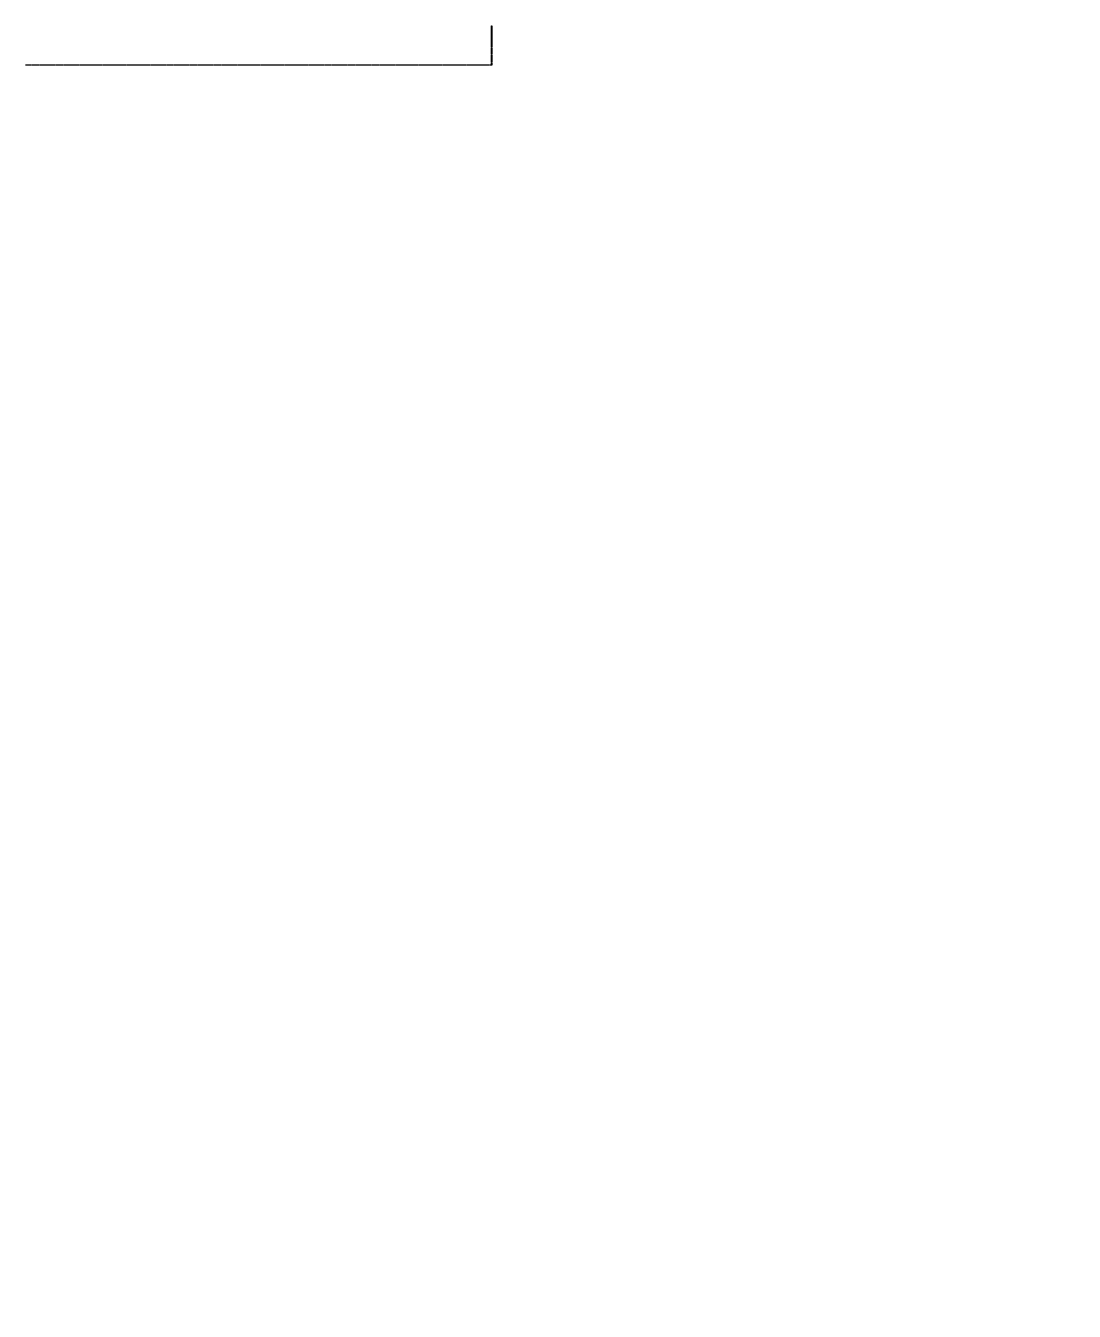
# Model space of a CAD drawing. Header units: inches. Extents: x 734146 to 834146, y 204695 to 304695.
# Drawn here: x 743984 to 753819, y 228825 to 240892 of the extents above; entities that cross this region are included whole.
import ezdxf

# ---------------------------------------------------------------- set-up
doc = ezdxf.new("R2010")
doc.units = ezdxf.units.IN
doc.header["$MEASUREMENT"] = 0

msp = doc.modelspace()

# ---------------------------------------------------------------- linework, layer by layer
for points in [[(748357, 240890), (748357, 240887), (748354, 240887), (748354, 240890)], [(748357, 240884), (748357, 240881), (748354, 240881), (748354, 240884)], [(748357, 240878), (748357, 240875), (748354, 240875), (748354, 240878)], [(748357, 240872), (748357, 240869), (748354, 240869), (748354, 240872)], [(748357, 240866), (748357, 240863), (748354, 240863), (748354, 240866)], [(748357, 240860), (748357, 240857), (748354, 240857), (748354, 240860)], [(748357, 240854), (748357, 240851), (748354, 240851), (748354, 240854)], [(748357, 240848), (748357, 240845), (748354, 240845), (748354, 240848)], [(748357, 240842), (748357, 240839), (748354, 240839), (748354, 240842)], [(748357, 240836), (748357, 240833), (748354, 240833), (748354, 240836)], [(748357, 240830), (748357, 240827), (748354, 240827), (748354, 240830)], [(748357, 240824), (748357, 240821), (748354, 240821), (748354, 240824)], [(748357, 240818), (748357, 240815), (748354, 240815), (748354, 240818)], [(748357, 240812), (748357, 240809), (748354, 240809), (748354, 240812)], [(748357, 240806), (748357, 240803), (748354, 240803), (748354, 240806)], [(748357, 240800), (748357, 240797), (748354, 240797), (748354, 240800)], [(748357, 240794), (748357, 240791), (748354, 240791), (748354, 240794)], [(748357, 240788), (748357, 240785), (748354, 240785), (748354, 240788)], [(748357, 240782), (748357, 240779), (748354, 240779), (748354, 240782)], [(748357, 240776), (748357, 240773), (748354, 240773), (748354, 240776)], [(748357, 240770), (748357, 240767), (748354, 240767), (748354, 240770)], [(748357, 240764), (748357, 240761), (748354, 240761), (748354, 240764)], [(748357, 240758), (748357, 240755), (748354, 240755), (748354, 240758)], [(748357, 240752), (748357, 240749), (748354, 240749), (748354, 240752)], [(748357, 240746), (748357, 240743), (748354, 240743), (748354, 240746)], [(748357, 240740), (748357, 240737), (748354, 240737), (748354, 240740)], [(748357, 240734), (748357, 240731), (748354, 240731), (748354, 240734)], [(748357, 240728), (748357, 240725), (748354, 240725), (748354, 240728)], [(748357, 240722), (748357, 240719), (748354, 240719), (748354, 240722)], [(748357, 240716), (748357, 240713), (748354, 240713), (748354, 240716)], [(748357, 240710), (748357, 240707), (748354, 240707), (748354, 240710)], [(748357, 240704), (748357, 240701), (748354, 240701), (748354, 240704)], [(748357, 240698), (748357, 240695), (748354, 240695), (748354, 240698)], [(748357, 240692), (748357, 240689), (748354, 240689), (748354, 240692)], [(748357, 240686), (748357, 240683), (748354, 240683), (748354, 240686)], [(748357, 240680), (748357, 240677), (748354, 240677), (748354, 240680)], [(748357, 240674), (748357, 240671), (748354, 240671), (748354, 240674)], [(748357, 240668), (748357, 240665), (748354, 240665), (748354, 240668)], [(748357, 240662), (748357, 240659), (748354, 240659), (748354, 240662)], [(748357, 240656), (748357, 240653), (748354, 240653), (748354, 240656)], [(748357, 240650), (748357, 240647), (748354, 240647), (748354, 240650)], [(748357, 240644), (748357, 240641), (748354, 240641), (748354, 240644)], [(748357, 240638), (748357, 240635), (748354, 240635), (748354, 240638)], [(748357, 240632), (748357, 240629), (748354, 240629), (748354, 240632)], [(748357, 240626), (748357, 240623), (748354, 240623), (748354, 240626)], [(748357, 240620), (748357, 240617), (748354, 240617), (748354, 240620)], [(748357, 240614), (748357, 240611), (748354, 240611), (748354, 240614)], [(743989, 240524), (743989, 240521), (743986, 240521), (743986, 240524)], [(743995, 240524), (743995, 240521), (743992, 240521), (743992, 240524)], [(744001, 240524), (744001, 240521), (743998, 240521), (743998, 240524)], [(744007, 240524), (744007, 240521), (744004, 240521), (744004, 240524)], [(744013, 240524), (744013, 240521), (744010, 240521), (744010, 240524)], [(744019, 240524), (744019, 240521), (744016, 240521), (744016, 240524)], [(744025, 240524), (744025, 240521), (744022, 240521), (744022, 240524)], [(744031, 240524), (744031, 240521), (744028, 240521), (744028, 240524)], [(744037, 240524), (744037, 240521), (744034, 240521), (744034, 240524)], [(744043, 240524), (744043, 240521), (744040, 240521), (744040, 240524)], [(744049, 240524), (744049, 240521), (744046, 240521), (744046, 240524)], [(744055, 240524), (744055, 240521), (744052, 240521), (744052, 240524)], [(744061, 240524), (744061, 240521), (744058, 240521), (744058, 240524)], [(744067, 240524), (744067, 240521), (744064, 240521), (744064, 240524)], [(744073, 240524), (744073, 240521), (744070, 240521), (744070, 240524)], [(744079, 240524), (744079, 240521), (744076, 240521), (744076, 240524)], [(744085, 240524), (744085, 240521), (744082, 240521), (744082, 240524)], [(744091, 240524), (744091, 240521), (744088, 240521), (744088, 240524)], [(744097, 240524), (744097, 240521), (744094, 240521), (744094, 240524)], [(744103, 240524), (744103, 240521), (744100, 240521), (744100, 240524)], [(744109, 240524), (744109, 240521), (744106, 240521), (744106, 240524)], [(744115, 240524), (744115, 240521), (744112, 240521), (744112, 240524)], [(744121, 240524), (744121, 240521), (744118, 240521), (744118, 240524)], [(744127, 240524), (744127, 240521), (744124, 240521), (744124, 240524)], [(744133, 240524), (744133, 240521), (744130, 240521), (744130, 240524)], [(744139, 240524), (744139, 240521), (744136, 240521), (744136, 240524)], [(744145, 240524), (744145, 240521), (744142, 240521), (744142, 240524)], [(744151, 240524), (744151, 240521), (744148, 240521), (744148, 240524)], [(744157, 240524), (744157, 240521), (744154, 240521), (744154, 240524)], [(744163, 240524), (744163, 240521), (744160, 240521), (744160, 240524)], [(744169, 240524), (744169, 240521), (744166, 240521), (744166, 240524)], [(744175, 240524), (744175, 240521), (744172, 240521), (744172, 240524)], [(744181, 240524), (744181, 240521), (744178, 240521), (744178, 240524)], [(744187, 240524), (744187, 240521), (744184, 240521), (744184, 240524)], [(744193, 240524), (744193, 240521), (744190, 240521), (744190, 240524)], [(744199, 240524), (744199, 240521), (744196, 240521), (744196, 240524)], [(744205, 240524), (744205, 240521), (744202, 240521), (744202, 240524)], [(744211, 240524), (744211, 240521), (744208, 240521), (744208, 240524)], [(744217, 240524), (744217, 240521), (744214, 240521), (744214, 240524)], [(744223, 240524), (744223, 240521), (744220, 240521), (744220, 240524)], [(744229, 240524), (744229, 240521), (744226, 240521), (744226, 240524)], [(744235, 240524), (744235, 240521), (744232, 240521), (744232, 240524)], [(744241, 240524), (744241, 240521), (744238, 240521), (744238, 240524)], [(744247, 240524), (744247, 240521), (744244, 240521), (744244, 240524)], [(744253, 240524), (744253, 240521), (744250, 240521), (744250, 240524)], [(744259, 240524), (744259, 240521), (744256, 240521), (744256, 240524)], [(744265, 240524), (744265, 240521), (744262, 240521), (744262, 240524)], [(744271, 240524), (744271, 240521), (744268, 240521), (744268, 240524)], [(744277, 240524), (744277, 240521), (744274, 240521), (744274, 240524)], [(744283, 240524), (744283, 240521), (744280, 240521), (744280, 240524)], [(744289, 240524), (744289, 240521), (744286, 240521), (744286, 240524)], [(744295, 240524), (744295, 240521), (744292, 240521), (744292, 240524)], [(744301, 240524), (744301, 240521), (744298, 240521), (744298, 240524)], [(744307, 240524), (744307, 240521), (744304, 240521), (744304, 240524)], [(744313, 240524), (744313, 240521), (744310, 240521), (744310, 240524)], [(744319, 240524), (744319, 240521), (744316, 240521), (744316, 240524)], [(744325, 240524), (744325, 240521), (744322, 240521), (744322, 240524)], [(744331, 240524), (744331, 240521), (744328, 240521), (744328, 240524)], [(744337, 240524), (744337, 240521), (744334, 240521), (744334, 240524)], [(744343, 240524), (744343, 240521), (744340, 240521), (744340, 240524)], [(744349, 240524), (744349, 240521), (744346, 240521), (744346, 240524)], [(744355, 240524), (744355, 240521), (744352, 240521), (744352, 240524)], [(744361, 240524), (744361, 240521), (744358, 240521), (744358, 240524)], [(744367, 240524), (744367, 240521), (744364, 240521), (744364, 240524)], [(744373, 240524), (744373, 240521), (744370, 240521), (744370, 240524)], [(744379, 240524), (744379, 240521), (744376, 240521), (744376, 240524)], [(744385, 240524), (744385, 240521), (744382, 240521), (744382, 240524)], [(744391, 240524), (744391, 240521), (744388, 240521), (744388, 240524)], [(744397, 240524), (744397, 240521), (744394, 240521), (744394, 240524)], [(744403, 240524), (744403, 240521), (744400, 240521), (744400, 240524)], [(744409, 240524), (744409, 240521), (744406, 240521), (744406, 240524)], [(744415, 240524), (744415, 240521), (744412, 240521), (744412, 240524)], [(744421, 240524), (744421, 240521), (744418, 240521), (744418, 240524)], [(744427, 240524), (744427, 240521), (744424, 240521), (744424, 240524)], [(744433, 240524), (744433, 240521), (744430, 240521), (744430, 240524)], [(744439, 240524), (744439, 240521), (744436, 240521), (744436, 240524)], [(744445, 240524), (744445, 240521), (744442, 240521), (744442, 240524)], [(744451, 240524), (744451, 240521), (744448, 240521), (744448, 240524)], [(744457, 240524), (744457, 240521), (744454, 240521), (744454, 240524)], [(744463, 240524), (744463, 240521), (744460, 240521), (744460, 240524)], [(744469, 240524), (744469, 240521), (744466, 240521), (744466, 240524)], [(744475, 240524), (744475, 240521), (744472, 240521), (744472, 240524)], [(744481, 240524), (744481, 240521), (744478, 240521), (744478, 240524)], [(744487, 240524), (744487, 240521), (744484, 240521), (744484, 240524)], [(744493, 240524), (744493, 240521), (744490, 240521), (744490, 240524)], [(744499, 240524), (744499, 240521), (744496, 240521), (744496, 240524)], [(744505, 240524), (744505, 240521), (744502, 240521), (744502, 240524)], [(744511, 240524), (744511, 240521), (744508, 240521), (744508, 240524)], [(744517, 240524), (744517, 240521), (744514, 240521), (744514, 240524)], [(744523, 240524), (744523, 240521), (744520, 240521), (744520, 240524)], [(744529, 240524), (744529, 240521), (744526, 240521), (744526, 240524)], [(744535, 240524), (744535, 240521), (744532, 240521), (744532, 240524)], [(744541, 240524), (744541, 240521), (744538, 240521), (744538, 240524)], [(744547, 240524), (744547, 240521), (744544, 240521), (744544, 240524)], [(744553, 240524), (744553, 240521), (744550, 240521), (744550, 240524)], [(744559, 240524), (744559, 240521), (744556, 240521), (744556, 240524)], [(744565, 240524), (744565, 240521), (744562, 240521), (744562, 240524)], [(744571, 240524), (744571, 240521), (744568, 240521), (744568, 240524)], [(744577, 240524), (744577, 240521), (744574, 240521), (744574, 240524)], [(744583, 240524), (744583, 240521), (744580, 240521), (744580, 240524)], [(744589, 240524), (744589, 240521), (744586, 240521), (744586, 240524)], [(744595, 240524), (744595, 240521), (744592, 240521), (744592, 240524)], [(744601, 240524), (744601, 240521), (744598, 240521), (744598, 240524)], [(744607, 240524), (744607, 240521), (744604, 240521), (744604, 240524)], [(744613, 240524), (744613, 240521), (744610, 240521), (744610, 240524)], [(744619, 240524), (744619, 240521), (744616, 240521), (744616, 240524)], [(744625, 240524), (744625, 240521), (744622, 240521), (744622, 240524)], [(744631, 240524), (744631, 240521), (744628, 240521), (744628, 240524)], [(744637, 240524), (744637, 240521), (744634, 240521), (744634, 240524)], [(744643, 240524), (744643, 240521), (744640, 240521), (744640, 240524)], [(744649, 240524), (744649, 240521), (744646, 240521), (744646, 240524)], [(744655, 240524), (744655, 240521), (744652, 240521), (744652, 240524)], [(744661, 240524), (744661, 240521), (744658, 240521), (744658, 240524)], [(744667, 240524), (744667, 240521), (744664, 240521), (744664, 240524)], [(744673, 240524), (744673, 240521), (744670, 240521), (744670, 240524)], [(744679, 240524), (744679, 240521), (744676, 240521), (744676, 240524)], [(744685, 240524), (744685, 240521), (744682, 240521), (744682, 240524)], [(744691, 240524), (744691, 240521), (744688, 240521), (744688, 240524)], [(744697, 240524), (744697, 240521), (744694, 240521), (744694, 240524)], [(744703, 240524), (744703, 240521), (744700, 240521), (744700, 240524)], [(744709, 240524), (744709, 240521), (744706, 240521), (744706, 240524)], [(744715, 240524), (744715, 240521), (744712, 240521), (744712, 240524)], [(744721, 240524), (744721, 240521), (744718, 240521), (744718, 240524)], [(744727, 240524), (744727, 240521), (744724, 240521), (744724, 240524)], [(744733, 240524), (744733, 240521), (744730, 240521), (744730, 240524)], [(744739, 240524), (744739, 240521), (744736, 240521), (744736, 240524)], [(744745, 240524), (744745, 240521), (744742, 240521), (744742, 240524)], [(744751, 240524), (744751, 240521), (744748, 240521), (744748, 240524)], [(744757, 240524), (744757, 240521), (744754, 240521), (744754, 240524)], [(744763, 240524), (744763, 240521), (744760, 240521), (744760, 240524)], [(744769, 240524), (744769, 240521), (744766, 240521), (744766, 240524)], [(744775, 240524), (744775, 240521), (744772, 240521), (744772, 240524)], [(744781, 240524), (744781, 240521), (744778, 240521), (744778, 240524)], [(744787, 240524), (744787, 240521), (744784, 240521), (744784, 240524)], [(744793, 240524), (744793, 240521), (744790, 240521), (744790, 240524)], [(744799, 240524), (744799, 240521), (744796, 240521), (744796, 240524)], [(744805, 240524), (744805, 240521), (744802, 240521), (744802, 240524)], [(744811, 240524), (744811, 240521), (744808, 240521), (744808, 240524)], [(744817, 240524), (744817, 240521), (744814, 240521), (744814, 240524)], [(744823, 240524), (744823, 240521), (744820, 240521), (744820, 240524)], [(744829, 240524), (744829, 240521), (744826, 240521), (744826, 240524)], [(744835, 240524), (744835, 240521), (744832, 240521), (744832, 240524)], [(744841, 240524), (744841, 240521), (744838, 240521), (744838, 240524)], [(744847, 240524), (744847, 240521), (744844, 240521), (744844, 240524)], [(744853, 240524), (744853, 240521), (744850, 240521), (744850, 240524)], [(744859, 240524), (744859, 240521), (744856, 240521), (744856, 240524)], [(744865, 240524), (744865, 240521), (744862, 240521), (744862, 240524)], [(744871, 240524), (744871, 240521), (744868, 240521), (744868, 240524)], [(744877, 240524), (744877, 240521), (744874, 240521), (744874, 240524)], [(744883, 240524), (744883, 240521), (744880, 240521), (744880, 240524)], [(744889, 240524), (744889, 240521), (744886, 240521), (744886, 240524)], [(744895, 240524), (744895, 240521), (744892, 240521), (744892, 240524)], [(744901, 240524), (744901, 240521), (744898, 240521), (744898, 240524)], [(744907, 240524), (744907, 240521), (744904, 240521), (744904, 240524)], [(744913, 240524), (744913, 240521), (744910, 240521), (744910, 240524)], [(744919, 240524), (744919, 240521), (744916, 240521), (744916, 240524)], [(744925, 240524), (744925, 240521), (744922, 240521), (744922, 240524)], [(744931, 240524), (744931, 240521), (744928, 240521), (744928, 240524)], [(744937, 240524), (744937, 240521), (744934, 240521), (744934, 240524)], [(744943, 240524), (744943, 240521), (744940, 240521), (744940, 240524)], [(744949, 240524), (744949, 240521), (744946, 240521), (744946, 240524)], [(744955, 240524), (744955, 240521), (744952, 240521), (744952, 240524)], [(744961, 240524), (744961, 240521), (744958, 240521), (744958, 240524)], [(744967, 240524), (744967, 240521), (744964, 240521), (744964, 240524)], [(744973, 240524), (744973, 240521), (744970, 240521), (744970, 240524)], [(744979, 240524), (744979, 240521), (744976, 240521), (744976, 240524)], [(744985, 240524), (744985, 240521), (744982, 240521), (744982, 240524)], [(744991, 240524), (744991, 240521), (744988, 240521), (744988, 240524)], [(744997, 240524), (744997, 240521), (744994, 240521), (744994, 240524)], [(745003, 240524), (745003, 240521), (745000, 240521), (745000, 240524)], [(745009, 240524), (745009, 240521), (745006, 240521), (745006, 240524)], [(745015, 240524), (745015, 240521), (745012, 240521), (745012, 240524)], [(745021, 240524), (745021, 240521), (745018, 240521), (745018, 240524)], [(745027, 240524), (745027, 240521), (745024, 240521), (745024, 240524)], [(745033, 240524), (745033, 240521), (745030, 240521), (745030, 240524)], [(745039, 240524), (745039, 240521), (745036, 240521), (745036, 240524)], [(745045, 240524), (745045, 240521), (745042, 240521), (745042, 240524)], [(745051, 240524), (745051, 240521), (745048, 240521), (745048, 240524)], [(745057, 240524), (745057, 240521), (745054, 240521), (745054, 240524)], [(745063, 240524), (745063, 240521), (745060, 240521), (745060, 240524)], [(745069, 240524), (745069, 240521), (745066, 240521), (745066, 240524)], [(745075, 240524), (745075, 240521), (745072, 240521), (745072, 240524)], [(745081, 240524), (745081, 240521), (745078, 240521), (745078, 240524)], [(745087, 240524), (745087, 240521), (745084, 240521), (745084, 240524)], [(745093, 240524), (745093, 240521), (745090, 240521), (745090, 240524)], [(745099, 240524), (745099, 240521), (745096, 240521), (745096, 240524)], [(745105, 240524), (745105, 240521), (745102, 240521), (745102, 240524)], [(745111, 240524), (745111, 240521), (745108, 240521), (745108, 240524)], [(745117, 240524), (745117, 240521), (745114, 240521), (745114, 240524)], [(745123, 240524), (745123, 240521), (745120, 240521), (745120, 240524)], [(745129, 240524), (745129, 240521), (745126, 240521), (745126, 240524)], [(745135, 240524), (745135, 240521), (745132, 240521), (745132, 240524)], [(745141, 240524), (745141, 240521), (745138, 240521), (745138, 240524)], [(745147, 240524), (745147, 240521), (745144, 240521), (745144, 240524)], [(745153, 240524), (745153, 240521), (745150, 240521), (745150, 240524)], [(745159, 240524), (745159, 240521), (745156, 240521), (745156, 240524)], [(745165, 240524), (745165, 240521), (745162, 240521), (745162, 240524)], [(745171, 240524), (745171, 240521), (745168, 240521), (745168, 240524)], [(745177, 240524), (745177, 240521), (745174, 240521), (745174, 240524)], [(745183, 240524), (745183, 240521), (745180, 240521), (745180, 240524)], [(745189, 240524), (745189, 240521), (745186, 240521), (745186, 240524)], [(745195, 240524), (745195, 240521), (745192, 240521), (745192, 240524)], [(745201, 240524), (745201, 240521), (745198, 240521), (745198, 240524)], [(745207, 240524), (745207, 240521), (745204, 240521), (745204, 240524)], [(745213, 240524), (745213, 240521), (745210, 240521), (745210, 240524)], [(745219, 240524), (745219, 240521), (745216, 240521), (745216, 240524)], [(745225, 240524), (745225, 240521), (745222, 240521), (745222, 240524)], [(745231, 240524), (745231, 240521), (745228, 240521), (745228, 240524)], [(745237, 240524), (745237, 240521), (745234, 240521), (745234, 240524)], [(745243, 240524), (745243, 240521), (745240, 240521), (745240, 240524)], [(745249, 240524), (745249, 240521), (745246, 240521), (745246, 240524)], [(745255, 240524), (745255, 240521), (745252, 240521), (745252, 240524)], [(745261, 240524), (745261, 240521), (745258, 240521), (745258, 240524)], [(745267, 240524), (745267, 240521), (745264, 240521), (745264, 240524)], [(745273, 240524), (745273, 240521), (745270, 240521), (745270, 240524)], [(745279, 240524), (745279, 240521), (745276, 240521), (745276, 240524)], [(745285, 240524), (745285, 240521), (745282, 240521), (745282, 240524)], [(745291, 240524), (745291, 240521), (745288, 240521), (745288, 240524)], [(745297, 240524), (745297, 240521), (745294, 240521), (745294, 240524)], [(745303, 240524), (745303, 240521), (745300, 240521), (745300, 240524)], [(745309, 240524), (745309, 240521), (745306, 240521), (745306, 240524)], [(745315, 240524), (745315, 240521), (745312, 240521), (745312, 240524)], [(745321, 240524), (745321, 240521), (745318, 240521), (745318, 240524)], [(745327, 240524), (745327, 240521), (745324, 240521), (745324, 240524)], [(745333, 240524), (745333, 240521), (745330, 240521), (745330, 240524)], [(745339, 240524), (745339, 240521), (745336, 240521), (745336, 240524)], [(745345, 240524), (745345, 240521), (745342, 240521), (745342, 240524)], [(745351, 240524), (745351, 240521), (745348, 240521), (745348, 240524)], [(745357, 240524), (745357, 240521), (745354, 240521), (745354, 240524)], [(745363, 240524), (745363, 240521), (745360, 240521), (745360, 240524)], [(745369, 240524), (745369, 240521), (745366, 240521), (745366, 240524)], [(745375, 240524), (745375, 240521), (745372, 240521), (745372, 240524)], [(745381, 240524), (745381, 240521), (745378, 240521), (745378, 240524)], [(745387, 240524), (745387, 240521), (745384, 240521), (745384, 240524)], [(745393, 240524), (745393, 240521), (745390, 240521), (745390, 240524)], [(745399, 240524), (745399, 240521), (745396, 240521), (745396, 240524)], [(745405, 240524), (745405, 240521), (745402, 240521), (745402, 240524)], [(745411, 240524), (745411, 240521), (745408, 240521), (745408, 240524)], [(745417, 240524), (745417, 240521), (745414, 240521), (745414, 240524)], [(745423, 240524), (745423, 240521), (745420, 240521), (745420, 240524)], [(745429, 240524), (745429, 240521), (745426, 240521), (745426, 240524)], [(745435, 240524), (745435, 240521), (745432, 240521), (745432, 240524)], [(745441, 240524), (745441, 240521), (745438, 240521), (745438, 240524)], [(745447, 240524), (745447, 240521), (745444, 240521), (745444, 240524)], [(745453, 240524), (745453, 240521), (745450, 240521), (745450, 240524)], [(745459, 240524), (745459, 240521), (745456, 240521), (745456, 240524)], [(745465, 240524), (745465, 240521), (745462, 240521), (745462, 240524)], [(745471, 240524), (745471, 240521), (745468, 240521), (745468, 240524)], [(745477, 240524), (745477, 240521), (745474, 240521), (745474, 240524)], [(745483, 240524), (745483, 240521), (745480, 240521), (745480, 240524)], [(745489, 240524), (745489, 240521), (745486, 240521), (745486, 240524)], [(745495, 240524), (745495, 240521), (745492, 240521), (745492, 240524)], [(745501, 240524), (745501, 240521), (745498, 240521), (745498, 240524)], [(745507, 240524), (745507, 240521), (745504, 240521), (745504, 240524)], [(745513, 240524), (745513, 240521), (745510, 240521), (745510, 240524)], [(745519, 240524), (745519, 240521), (745516, 240521), (745516, 240524)], [(745525, 240524), (745525, 240521), (745522, 240521), (745522, 240524)], [(745531, 240524), (745531, 240521), (745528, 240521), (745528, 240524)], [(745537, 240524), (745537, 240521), (745534, 240521), (745534, 240524)], [(745543, 240524), (745543, 240521), (745540, 240521), (745540, 240524)], [(745549, 240524), (745549, 240521), (745546, 240521), (745546, 240524)], [(745555, 240524), (745555, 240521), (745552, 240521), (745552, 240524)], [(745561, 240524), (745561, 240521), (745558, 240521), (745558, 240524)], [(745567, 240524), (745567, 240521), (745564, 240521), (745564, 240524)], [(745573, 240524), (745573, 240521), (745570, 240521), (745570, 240524)], [(745579, 240524), (745579, 240521), (745576, 240521), (745576, 240524)], [(745585, 240524), (745585, 240521), (745582, 240521), (745582, 240524)], [(745591, 240524), (745591, 240521), (745588, 240521), (745588, 240524)], [(745597, 240524), (745597, 240521), (745594, 240521), (745594, 240524)], [(745603, 240524), (745603, 240521), (745600, 240521), (745600, 240524)], [(745609, 240524), (745609, 240521), (745606, 240521), (745606, 240524)], [(745615, 240524), (745615, 240521), (745612, 240521), (745612, 240524)], [(745621, 240524), (745621, 240521), (745618, 240521), (745618, 240524)], [(745627, 240524), (745627, 240521), (745624, 240521), (745624, 240524)], [(745633, 240524), (745633, 240521), (745630, 240521), (745630, 240524)], [(745639, 240524), (745639, 240521), (745636, 240521), (745636, 240524)], [(745645, 240524), (745645, 240521), (745642, 240521), (745642, 240524)], [(745651, 240524), (745651, 240521), (745648, 240521), (745648, 240524)], [(745657, 240524), (745657, 240521), (745654, 240521), (745654, 240524)], [(745663, 240524), (745663, 240521), (745660, 240521), (745660, 240524)], [(745669, 240524), (745669, 240521), (745666, 240521), (745666, 240524)], [(745675, 240524), (745675, 240521), (745672, 240521), (745672, 240524)], [(745681, 240524), (745681, 240521), (745678, 240521), (745678, 240524)], [(745687, 240524), (745687, 240521), (745684, 240521), (745684, 240524)], [(745693, 240524), (745693, 240521), (745690, 240521), (745690, 240524)], [(745699, 240524), (745699, 240521), (745696, 240521), (745696, 240524)], [(745705, 240524), (745705, 240521), (745702, 240521), (745702, 240524)], [(745711, 240524), (745711, 240521), (745708, 240521), (745708, 240524)], [(745717, 240524), (745717, 240521), (745714, 240521), (745714, 240524)], [(745723, 240524), (745723, 240521), (745720, 240521), (745720, 240524)], [(745729, 240524), (745729, 240521), (745726, 240521), (745726, 240524)], [(745735, 240524), (745735, 240521), (745732, 240521), (745732, 240524)], [(745741, 240524), (745741, 240521), (745738, 240521), (745738, 240524)], [(745747, 240524), (745747, 240521), (745744, 240521), (745744, 240524)], [(745753, 240524), (745753, 240521), (745750, 240521), (745750, 240524)], [(745759, 240524), (745759, 240521), (745756, 240521), (745756, 240524)], [(745765, 240524), (745765, 240521), (745762, 240521), (745762, 240524)], [(745771, 240524), (745771, 240521), (745768, 240521), (745768, 240524)], [(745777, 240524), (745777, 240521), (745774, 240521), (745774, 240524)], [(745783, 240524), (745783, 240521), (745780, 240521), (745780, 240524)], [(745789, 240524), (745789, 240521), (745786, 240521), (745786, 240524)], [(745795, 240524), (745795, 240521), (745792, 240521), (745792, 240524)], [(745801, 240524), (745801, 240521), (745798, 240521), (745798, 240524)], [(745807, 240524), (745807, 240521), (745804, 240521), (745804, 240524)], [(745813, 240524), (745813, 240521), (745810, 240521), (745810, 240524)], [(745819, 240524), (745819, 240521), (745816, 240521), (745816, 240524)], [(745825, 240524), (745825, 240521), (745822, 240521), (745822, 240524)], [(745831, 240524), (745831, 240521), (745828, 240521), (745828, 240524)], [(745837, 240524), (745837, 240521), (745834, 240521), (745834, 240524)], [(745843, 240524), (745843, 240521), (745840, 240521), (745840, 240524)], [(745849, 240524), (745849, 240521), (745846, 240521), (745846, 240524)], [(745855, 240524), (745855, 240521), (745852, 240521), (745852, 240524)], [(745861, 240524), (745861, 240521), (745858, 240521), (745858, 240524)], [(745867, 240524), (745867, 240521), (745864, 240521), (745864, 240524)], [(745873, 240524), (745873, 240521), (745870, 240521), (745870, 240524)], [(745879, 240524), (745879, 240521), (745876, 240521), (745876, 240524)], [(745885, 240524), (745885, 240521), (745882, 240521), (745882, 240524)], [(745891, 240524), (745891, 240521), (745888, 240521), (745888, 240524)], [(745897, 240524), (745897, 240521), (745894, 240521), (745894, 240524)], [(745903, 240524), (745903, 240521), (745900, 240521), (745900, 240524)], [(745909, 240524), (745909, 240521), (745906, 240521), (745906, 240524)], [(745915, 240524), (745915, 240521), (745912, 240521), (745912, 240524)], [(745921, 240524), (745921, 240521), (745918, 240521), (745918, 240524)], [(745927, 240524), (745927, 240521), (745924, 240521), (745924, 240524)], [(745933, 240524), (745933, 240521), (745930, 240521), (745930, 240524)], [(745939, 240524), (745939, 240521), (745936, 240521), (745936, 240524)], [(745945, 240524), (745945, 240521), (745942, 240521), (745942, 240524)], [(745951, 240524), (745951, 240521), (745948, 240521), (745948, 240524)], [(745957, 240524), (745957, 240521), (745954, 240521), (745954, 240524)], [(745963, 240524), (745963, 240521), (745960, 240521), (745960, 240524)], [(745969, 240524), (745969, 240521), (745966, 240521), (745966, 240524)], [(745975, 240524), (745975, 240521), (745972, 240521), (745972, 240524)], [(745981, 240524), (745981, 240521), (745978, 240521), (745978, 240524)], [(745987, 240524), (745987, 240521), (745984, 240521), (745984, 240524)], [(745993, 240524), (745993, 240521), (745990, 240521), (745990, 240524)], [(745999, 240524), (745999, 240521), (745996, 240521), (745996, 240524)], [(746005, 240524), (746005, 240521), (746002, 240521), (746002, 240524)], [(746011, 240524), (746011, 240521), (746008, 240521), (746008, 240524)], [(746017, 240524), (746017, 240521), (746014, 240521), (746014, 240524)], [(746023, 240524), (746023, 240521), (746020, 240521), (746020, 240524)], [(746029, 240524), (746029, 240521), (746026, 240521), (746026, 240524)], [(746035, 240524), (746035, 240521), (746032, 240521), (746032, 240524)], [(746041, 240524), (746041, 240521), (746038, 240521), (746038, 240524)], [(746047, 240524), (746047, 240521), (746044, 240521), (746044, 240524)], [(746053, 240524), (746053, 240521), (746050, 240521), (746050, 240524)], [(746059, 240524), (746059, 240521), (746056, 240521), (746056, 240524)], [(746065, 240524), (746065, 240521), (746062, 240521), (746062, 240524)], [(746071, 240524), (746071, 240521), (746068, 240521), (746068, 240524)], [(746077, 240524), (746077, 240521), (746074, 240521), (746074, 240524)], [(746083, 240524), (746083, 240521), (746080, 240521), (746080, 240524)], [(746089, 240524), (746089, 240521), (746086, 240521), (746086, 240524)], [(746095, 240524), (746095, 240521), (746092, 240521), (746092, 240524)], [(746101, 240524), (746101, 240521), (746098, 240521), (746098, 240524)], [(746107, 240524), (746107, 240521), (746104, 240521), (746104, 240524)], [(746113, 240524), (746113, 240521), (746110, 240521), (746110, 240524)], [(746119, 240524), (746119, 240521), (746116, 240521), (746116, 240524)], [(746125, 240524), (746125, 240521), (746122, 240521), (746122, 240524)], [(746131, 240524), (746131, 240521), (746128, 240521), (746128, 240524)], [(746137, 240524), (746137, 240521), (746134, 240521), (746134, 240524)], [(746143, 240524), (746143, 240521), (746140, 240521), (746140, 240524)], [(746149, 240524), (746149, 240521), (746146, 240521), (746146, 240524)], [(746155, 240524), (746155, 240521), (746152, 240521), (746152, 240524)], [(746161, 240524), (746161, 240521), (746158, 240521), (746158, 240524)], [(746167, 240524), (746167, 240521), (746164, 240521), (746164, 240524)], [(746173, 240524), (746173, 240521), (746170, 240521), (746170, 240524)], [(746179, 240524), (746179, 240521), (746176, 240521), (746176, 240524)], [(746185, 240524), (746185, 240521), (746182, 240521), (746182, 240524)], [(746191, 240524), (746191, 240521), (746188, 240521), (746188, 240524)], [(746197, 240524), (746197, 240521), (746194, 240521), (746194, 240524)], [(746203, 240524), (746203, 240521), (746200, 240521), (746200, 240524)], [(746209, 240524), (746209, 240521), (746206, 240521), (746206, 240524)], [(746215, 240524), (746215, 240521), (746212, 240521), (746212, 240524)], [(746221, 240524), (746221, 240521), (746218, 240521), (746218, 240524)], [(746227, 240524), (746227, 240521), (746224, 240521), (746224, 240524)], [(746233, 240524), (746233, 240521), (746230, 240521), (746230, 240524)], [(746239, 240524), (746239, 240521), (746236, 240521), (746236, 240524)], [(746245, 240524), (746245, 240521), (746242, 240521), (746242, 240524)], [(746251, 240524), (746251, 240521), (746248, 240521), (746248, 240524)], [(746257, 240524), (746257, 240521), (746254, 240521), (746254, 240524)], [(746263, 240524), (746263, 240521), (746260, 240521), (746260, 240524)], [(746269, 240524), (746269, 240521), (746266, 240521), (746266, 240524)], [(746275, 240524), (746275, 240521), (746272, 240521), (746272, 240524)], [(746281, 240524), (746281, 240521), (746278, 240521), (746278, 240524)], [(746287, 240524), (746287, 240521), (746284, 240521), (746284, 240524)], [(746293, 240524), (746293, 240521), (746290, 240521), (746290, 240524)], [(746299, 240524), (746299, 240521), (746296, 240521), (746296, 240524)], [(746305, 240524), (746305, 240521), (746302, 240521), (746302, 240524)], [(746311, 240524), (746311, 240521), (746308, 240521), (746308, 240524)], [(746317, 240524), (746317, 240521), (746314, 240521), (746314, 240524)], [(746323, 240524), (746323, 240521), (746320, 240521), (746320, 240524)], [(746329, 240524), (746329, 240521), (746326, 240521), (746326, 240524)], [(746335, 240524), (746335, 240521), (746332, 240521), (746332, 240524)], [(746341, 240524), (746341, 240521), (746338, 240521), (746338, 240524)], [(746347, 240524), (746347, 240521), (746344, 240521), (746344, 240524)], [(746353, 240524), (746353, 240521), (746350, 240521), (746350, 240524)], [(746359, 240524), (746359, 240521), (746356, 240521), (746356, 240524)], [(746365, 240524), (746365, 240521), (746362, 240521), (746362, 240524)], [(746371, 240524), (746371, 240521), (746368, 240521), (746368, 240524)], [(746377, 240524), (746377, 240521), (746374, 240521), (746374, 240524)], [(746383, 240524), (746383, 240521), (746380, 240521), (746380, 240524)], [(746389, 240524), (746389, 240521), (746386, 240521), (746386, 240524)], [(746395, 240524), (746395, 240521), (746392, 240521), (746392, 240524)], [(746401, 240524), (746401, 240521), (746398, 240521), (746398, 240524)], [(746407, 240524), (746407, 240521), (746404, 240521), (746404, 240524)], [(746413, 240524), (746413, 240521), (746410, 240521), (746410, 240524)], [(746419, 240524), (746419, 240521), (746416, 240521), (746416, 240524)], [(746425, 240524), (746425, 240521), (746422, 240521), (746422, 240524)], [(746431, 240524), (746431, 240521), (746428, 240521), (746428, 240524)], [(746437, 240524), (746437, 240521), (746434, 240521), (746434, 240524)], [(746443, 240524), (746443, 240521), (746440, 240521), (746440, 240524)], [(746449, 240524), (746449, 240521), (746446, 240521), (746446, 240524)], [(746455, 240524), (746455, 240521), (746452, 240521), (746452, 240524)], [(746461, 240524), (746461, 240521), (746458, 240521), (746458, 240524)], [(746467, 240524), (746467, 240521), (746464, 240521), (746464, 240524)], [(746473, 240524), (746473, 240521), (746470, 240521), (746470, 240524)], [(746479, 240524), (746479, 240521), (746476, 240521), (746476, 240524)], [(746485, 240524), (746485, 240521), (746482, 240521), (746482, 240524)], [(746491, 240524), (746491, 240521), (746488, 240521), (746488, 240524)], [(746497, 240524), (746497, 240521), (746494, 240521), (746494, 240524)], [(746503, 240524), (746503, 240521), (746500, 240521), (746500, 240524)], [(746509, 240524), (746509, 240521), (746506, 240521), (746506, 240524)], [(746515, 240524), (746515, 240521), (746512, 240521), (746512, 240524)], [(746521, 240524), (746521, 240521), (746518, 240521), (746518, 240524)], [(746527, 240524), (746527, 240521), (746524, 240521), (746524, 240524)], [(746533, 240524), (746533, 240521), (746530, 240521), (746530, 240524)], [(746539, 240524), (746539, 240521), (746536, 240521), (746536, 240524)], [(746545, 240524), (746545, 240521), (746542, 240521), (746542, 240524)], [(746551, 240524), (746551, 240521), (746548, 240521), (746548, 240524)], [(746557, 240524), (746557, 240521), (746554, 240521), (746554, 240524)], [(746563, 240524), (746563, 240521), (746560, 240521), (746560, 240524)], [(746569, 240524), (746569, 240521), (746566, 240521), (746566, 240524)], [(746575, 240524), (746575, 240521), (746572, 240521), (746572, 240524)], [(746581, 240524), (746581, 240521), (746578, 240521), (746578, 240524)], [(746587, 240524), (746587, 240521), (746584, 240521), (746584, 240524)], [(746593, 240524), (746593, 240521), (746590, 240521), (746590, 240524)], [(746599, 240524), (746599, 240521), (746596, 240521), (746596, 240524)], [(746605, 240524), (746605, 240521), (746602, 240521), (746602, 240524)], [(746611, 240524), (746611, 240521), (746608, 240521), (746608, 240524)], [(746617, 240524), (746617, 240521), (746614, 240521), (746614, 240524)], [(746623, 240524), (746623, 240521), (746620, 240521), (746620, 240524)], [(746629, 240524), (746629, 240521), (746626, 240521), (746626, 240524)], [(746635, 240524), (746635, 240521), (746632, 240521), (746632, 240524)], [(746641, 240524), (746641, 240521), (746638, 240521), (746638, 240524)], [(746647, 240524), (746647, 240521), (746644, 240521), (746644, 240524)], [(746653, 240524), (746653, 240521), (746650, 240521), (746650, 240524)], [(746659, 240524), (746659, 240521), (746656, 240521), (746656, 240524)], [(746665, 240524), (746665, 240521), (746662, 240521), (746662, 240524)], [(746671, 240524), (746671, 240521), (746668, 240521), (746668, 240524)], [(746677, 240524), (746677, 240521), (746674, 240521), (746674, 240524)], [(746683, 240524), (746683, 240521), (746680, 240521), (746680, 240524)], [(746689, 240524), (746689, 240521), (746686, 240521), (746686, 240524)], [(746695, 240524), (746695, 240521), (746692, 240521), (746692, 240524)], [(746701, 240524), (746701, 240521), (746698, 240521), (746698, 240524)], [(746707, 240524), (746707, 240521), (746704, 240521), (746704, 240524)], [(746713, 240524), (746713, 240521), (746710, 240521), (746710, 240524)], [(746719, 240524), (746719, 240521), (746716, 240521), (746716, 240524)], [(746725, 240524), (746725, 240521), (746722, 240521), (746722, 240524)], [(746731, 240524), (746731, 240521), (746728, 240521), (746728, 240524)], [(746737, 240524), (746737, 240521), (746734, 240521), (746734, 240524)], [(746743, 240524), (746743, 240521), (746740, 240521), (746740, 240524)], [(746749, 240524), (746749, 240521), (746746, 240521), (746746, 240524)], [(746755, 240524), (746755, 240521), (746752, 240521), (746752, 240524)], [(746761, 240524), (746761, 240521), (746758, 240521), (746758, 240524)], [(746767, 240524), (746767, 240521), (746764, 240521), (746764, 240524)], [(746773, 240524), (746773, 240521), (746770, 240521), (746770, 240524)], [(746779, 240524), (746779, 240521), (746776, 240521), (746776, 240524)], [(746785, 240524), (746785, 240521), (746782, 240521), (746782, 240524)], [(746791, 240524), (746791, 240521), (746788, 240521), (746788, 240524)], [(746797, 240524), (746797, 240521), (746794, 240521), (746794, 240524)], [(746803, 240524), (746803, 240521), (746800, 240521), (746800, 240524)], [(746809, 240524), (746809, 240521), (746806, 240521), (746806, 240524)], [(746815, 240524), (746815, 240521), (746812, 240521), (746812, 240524)], [(746821, 240524), (746821, 240521), (746818, 240521), (746818, 240524)], [(746827, 240524), (746827, 240521), (746824, 240521), (746824, 240524)], [(746833, 240524), (746833, 240521), (746830, 240521), (746830, 240524)], [(746839, 240524), (746839, 240521), (746836, 240521), (746836, 240524)], [(746845, 240524), (746845, 240521), (746842, 240521), (746842, 240524)], [(746851, 240524), (746851, 240521), (746848, 240521), (746848, 240524)], [(746857, 240524), (746857, 240521), (746854, 240521), (746854, 240524)], [(746863, 240524), (746863, 240521), (746860, 240521), (746860, 240524)], [(746869, 240524), (746869, 240521), (746866, 240521), (746866, 240524)], [(746875, 240524), (746875, 240521), (746872, 240521), (746872, 240524)], [(746881, 240524), (746881, 240521), (746878, 240521), (746878, 240524)], [(746887, 240524), (746887, 240521), (746884, 240521), (746884, 240524)], [(746893, 240524), (746893, 240521), (746890, 240521), (746890, 240524)], [(746899, 240524), (746899, 240521), (746896, 240521), (746896, 240524)], [(746905, 240524), (746905, 240521), (746902, 240521), (746902, 240524)], [(746911, 240524), (746911, 240521), (746908, 240521), (746908, 240524)], [(746917, 240524), (746917, 240521), (746914, 240521), (746914, 240524)], [(746923, 240524), (746923, 240521), (746920, 240521), (746920, 240524)], [(746929, 240524), (746929, 240521), (746926, 240521), (746926, 240524)], [(746935, 240524), (746935, 240521), (746932, 240521), (746932, 240524)], [(746941, 240524), (746941, 240521), (746938, 240521), (746938, 240524)], [(746947, 240524), (746947, 240521), (746944, 240521), (746944, 240524)], [(746953, 240524), (746953, 240521), (746950, 240521), (746950, 240524)], [(746959, 240524), (746959, 240521), (746956, 240521), (746956, 240524)], [(746965, 240524), (746965, 240521), (746962, 240521), (746962, 240524)], [(746971, 240524), (746971, 240521), (746968, 240521), (746968, 240524)], [(746977, 240524), (746977, 240521), (746974, 240521), (746974, 240524)], [(746983, 240524), (746983, 240521), (746980, 240521), (746980, 240524)], [(746989, 240524), (746989, 240521), (746986, 240521), (746986, 240524)], [(746995, 240524), (746995, 240521), (746992, 240521), (746992, 240524)], [(747001, 240524), (747001, 240521), (746998, 240521), (746998, 240524)], [(747007, 240524), (747007, 240521), (747004, 240521), (747004, 240524)], [(747013, 240524), (747013, 240521), (747010, 240521), (747010, 240524)], [(747019, 240524), (747019, 240521), (747016, 240521), (747016, 240524)], [(747025, 240524), (747025, 240521), (747022, 240521), (747022, 240524)], [(747031, 240524), (747031, 240521), (747028, 240521), (747028, 240524)], [(747037, 240524), (747037, 240521), (747034, 240521), (747034, 240524)], [(747043, 240524), (747043, 240521), (747040, 240521), (747040, 240524)], [(747049, 240524), (747049, 240521), (747046, 240521), (747046, 240524)], [(747055, 240524), (747055, 240521), (747052, 240521), (747052, 240524)], [(747061, 240524), (747061, 240521), (747058, 240521), (747058, 240524)], [(747067, 240524), (747067, 240521), (747064, 240521), (747064, 240524)], [(747073, 240524), (747073, 240521), (747070, 240521), (747070, 240524)], [(747079, 240524), (747079, 240521), (747076, 240521), (747076, 240524)], [(747085, 240524), (747085, 240521), (747082, 240521), (747082, 240524)], [(747091, 240524), (747091, 240521), (747088, 240521), (747088, 240524)], [(747097, 240524), (747097, 240521), (747094, 240521), (747094, 240524)], [(747103, 240524), (747103, 240521), (747100, 240521), (747100, 240524)], [(747109, 240524), (747109, 240521), (747106, 240521), (747106, 240524)], [(747115, 240524), (747115, 240521), (747112, 240521), (747112, 240524)], [(747121, 240524), (747121, 240521), (747118, 240521), (747118, 240524)], [(747127, 240524), (747127, 240521), (747124, 240521), (747124, 240524)], [(747133, 240524), (747133, 240521), (747130, 240521), (747130, 240524)], [(747139, 240524), (747139, 240521), (747136, 240521), (747136, 240524)], [(747145, 240524), (747145, 240521), (747142, 240521), (747142, 240524)], [(747151, 240524), (747151, 240521), (747148, 240521), (747148, 240524)], [(747157, 240524), (747157, 240521), (747154, 240521), (747154, 240524)], [(747163, 240524), (747163, 240521), (747160, 240521), (747160, 240524)], [(747169, 240524), (747169, 240521), (747166, 240521), (747166, 240524)], [(747175, 240524), (747175, 240521), (747172, 240521), (747172, 240524)], [(747181, 240524), (747181, 240521), (747178, 240521), (747178, 240524)], [(747187, 240524), (747187, 240521), (747184, 240521), (747184, 240524)], [(747193, 240524), (747193, 240521), (747190, 240521), (747190, 240524)], [(747199, 240524), (747199, 240521), (747196, 240521), (747196, 240524)], [(747205, 240524), (747205, 240521), (747202, 240521), (747202, 240524)], [(747211, 240524), (747211, 240521), (747208, 240521), (747208, 240524)], [(747217, 240524), (747217, 240521), (747214, 240521), (747214, 240524)], [(747223, 240524), (747223, 240521), (747220, 240521), (747220, 240524)], [(747229, 240524), (747229, 240521), (747226, 240521), (747226, 240524)], [(747235, 240524), (747235, 240521), (747232, 240521), (747232, 240524)], [(747241, 240524), (747241, 240521), (747238, 240521), (747238, 240524)], [(747247, 240524), (747247, 240521), (747244, 240521), (747244, 240524)], [(747253, 240524), (747253, 240521), (747250, 240521), (747250, 240524)], [(747259, 240524), (747259, 240521), (747256, 240521), (747256, 240524)], [(747265, 240524), (747265, 240521), (747262, 240521), (747262, 240524)], [(747271, 240524), (747271, 240521), (747268, 240521), (747268, 240524)], [(747277, 240524), (747277, 240521), (747274, 240521), (747274, 240524)], [(747283, 240524), (747283, 240521), (747280, 240521), (747280, 240524)], [(747289, 240524), (747289, 240521), (747286, 240521), (747286, 240524)], [(747295, 240524), (747295, 240521), (747292, 240521), (747292, 240524)], [(747301, 240524), (747301, 240521), (747298, 240521), (747298, 240524)], [(747307, 240524), (747307, 240521), (747304, 240521), (747304, 240524)], [(747313, 240524), (747313, 240521), (747310, 240521), (747310, 240524)], [(747319, 240524), (747319, 240521), (747316, 240521), (747316, 240524)], [(747325, 240524), (747325, 240521), (747322, 240521), (747322, 240524)], [(747331, 240524), (747331, 240521), (747328, 240521), (747328, 240524)], [(747337, 240524), (747337, 240521), (747334, 240521), (747334, 240524)], [(747343, 240524), (747343, 240521), (747340, 240521), (747340, 240524)], [(747349, 240524), (747349, 240521), (747346, 240521), (747346, 240524)], [(747355, 240524), (747355, 240521), (747352, 240521), (747352, 240524)], [(747361, 240524), (747361, 240521), (747358, 240521), (747358, 240524)], [(747367, 240524), (747367, 240521), (747364, 240521), (747364, 240524)], [(747373, 240524), (747373, 240521), (747370, 240521), (747370, 240524)], [(747379, 240524), (747379, 240521), (747376, 240521), (747376, 240524)], [(747385, 240524), (747385, 240521), (747382, 240521), (747382, 240524)], [(747391, 240524), (747391, 240521), (747388, 240521), (747388, 240524)], [(747397, 240524), (747397, 240521), (747394, 240521), (747394, 240524)], [(747403, 240524), (747403, 240521), (747400, 240521), (747400, 240524)], [(747409, 240524), (747409, 240521), (747406, 240521), (747406, 240524)], [(747415, 240524), (747415, 240521), (747412, 240521), (747412, 240524)], [(747421, 240524), (747421, 240521), (747418, 240521), (747418, 240524)], [(747427, 240524), (747427, 240521), (747424, 240521), (747424, 240524)], [(747433, 240524), (747433, 240521), (747430, 240521), (747430, 240524)], [(747439, 240524), (747439, 240521), (747436, 240521), (747436, 240524)], [(747445, 240524), (747445, 240521), (747442, 240521), (747442, 240524)], [(747451, 240524), (747451, 240521), (747448, 240521), (747448, 240524)], [(747457, 240524), (747457, 240521), (747454, 240521), (747454, 240524)], [(747463, 240524), (747463, 240521), (747460, 240521), (747460, 240524)], [(747469, 240524), (747469, 240521), (747466, 240521), (747466, 240524)], [(747475, 240524), (747475, 240521), (747472, 240521), (747472, 240524)], [(747481, 240524), (747481, 240521), (747478, 240521), (747478, 240524)], [(747487, 240524), (747487, 240521), (747484, 240521), (747484, 240524)], [(747493, 240524), (747493, 240521), (747490, 240521), (747490, 240524)], [(747499, 240524), (747499, 240521), (747496, 240521), (747496, 240524)], [(747505, 240524), (747505, 240521), (747502, 240521), (747502, 240524)], [(747511, 240524), (747511, 240521), (747508, 240521), (747508, 240524)], [(747517, 240524), (747517, 240521), (747514, 240521), (747514, 240524)], [(747523, 240524), (747523, 240521), (747520, 240521), (747520, 240524)], [(747529, 240524), (747529, 240521), (747526, 240521), (747526, 240524)], [(747535, 240524), (747535, 240521), (747532, 240521), (747532, 240524)], [(747541, 240524), (747541, 240521), (747538, 240521), (747538, 240524)], [(747547, 240524), (747547, 240521), (747544, 240521), (747544, 240524)], [(747553, 240524), (747553, 240521), (747550, 240521), (747550, 240524)], [(747559, 240524), (747559, 240521), (747556, 240521), (747556, 240524)], [(747565, 240524), (747565, 240521), (747562, 240521), (747562, 240524)], [(747571, 240524), (747571, 240521), (747568, 240521), (747568, 240524)], [(747577, 240524), (747577, 240521), (747574, 240521), (747574, 240524)], [(747583, 240524), (747583, 240521), (747580, 240521), (747580, 240524)], [(747589, 240524), (747589, 240521), (747586, 240521), (747586, 240524)], [(747595, 240524), (747595, 240521), (747592, 240521), (747592, 240524)], [(747601, 240524), (747601, 240521), (747598, 240521), (747598, 240524)], [(747607, 240524), (747607, 240521), (747604, 240521), (747604, 240524)], [(747613, 240524), (747613, 240521), (747610, 240521), (747610, 240524)], [(747619, 240524), (747619, 240521), (747616, 240521), (747616, 240524)], [(747625, 240524), (747625, 240521), (747622, 240521), (747622, 240524)], [(747631, 240524), (747631, 240521), (747628, 240521), (747628, 240524)], [(747637, 240524), (747637, 240521), (747634, 240521), (747634, 240524)], [(747643, 240524), (747643, 240521), (747640, 240521), (747640, 240524)], [(747649, 240524), (747649, 240521), (747646, 240521), (747646, 240524)], [(747655, 240524), (747655, 240521), (747652, 240521), (747652, 240524)], [(747661, 240524), (747661, 240521), (747658, 240521), (747658, 240524)], [(747667, 240524), (747667, 240521), (747664, 240521), (747664, 240524)], [(747673, 240524), (747673, 240521), (747670, 240521), (747670, 240524)], [(747679, 240524), (747679, 240521), (747676, 240521), (747676, 240524)], [(747685, 240524), (747685, 240521), (747682, 240521), (747682, 240524)], [(747691, 240524), (747691, 240521), (747688, 240521), (747688, 240524)], [(747697, 240524), (747697, 240521), (747694, 240521), (747694, 240524)], [(747703, 240524), (747703, 240521), (747700, 240521), (747700, 240524)], [(747709, 240524), (747709, 240521), (747706, 240521), (747706, 240524)], [(747715, 240524), (747715, 240521), (747712, 240521), (747712, 240524)], [(747721, 240524), (747721, 240521), (747718, 240521), (747718, 240524)], [(747727, 240524), (747727, 240521), (747724, 240521), (747724, 240524)], [(747733, 240524), (747733, 240521), (747730, 240521), (747730, 240524)], [(747739, 240524), (747739, 240521), (747736, 240521), (747736, 240524)], [(747745, 240524), (747745, 240521), (747742, 240521), (747742, 240524)], [(747751, 240524), (747751, 240521), (747748, 240521), (747748, 240524)], [(747757, 240524), (747757, 240521), (747754, 240521), (747754, 240524)], [(747763, 240524), (747763, 240521), (747760, 240521), (747760, 240524)], [(747769, 240524), (747769, 240521), (747766, 240521), (747766, 240524)], [(747775, 240524), (747775, 240521), (747772, 240521), (747772, 240524)], [(747781, 240524), (747781, 240521), (747778, 240521), (747778, 240524)], [(747787, 240524), (747787, 240521), (747784, 240521), (747784, 240524)], [(747793, 240524), (747793, 240521), (747790, 240521), (747790, 240524)], [(747799, 240524), (747799, 240521), (747796, 240521), (747796, 240524)], [(747805, 240524), (747805, 240521), (747802, 240521), (747802, 240524)], [(747811, 240524), (747811, 240521), (747808, 240521), (747808, 240524)], [(747817, 240524), (747817, 240521), (747814, 240521), (747814, 240524)], [(747823, 240524), (747823, 240521), (747820, 240521), (747820, 240524)], [(747829, 240524), (747829, 240521), (747826, 240521), (747826, 240524)], [(747835, 240524), (747835, 240521), (747832, 240521), (747832, 240524)], [(747841, 240524), (747841, 240521), (747838, 240521), (747838, 240524)], [(747847, 240524), (747847, 240521), (747844, 240521), (747844, 240524)], [(747853, 240524), (747853, 240521), (747850, 240521), (747850, 240524)], [(747859, 240524), (747859, 240521), (747856, 240521), (747856, 240524)], [(747865, 240524), (747865, 240521), (747862, 240521), (747862, 240524)], [(747871, 240524), (747871, 240521), (747868, 240521), (747868, 240524)], [(747877, 240524), (747877, 240521), (747874, 240521), (747874, 240524)], [(747883, 240524), (747883, 240521), (747880, 240521), (747880, 240524)], [(747889, 240524), (747889, 240521), (747886, 240521), (747886, 240524)], [(747895, 240524), (747895, 240521), (747892, 240521), (747892, 240524)], [(747901, 240524), (747901, 240521), (747898, 240521), (747898, 240524)], [(747907, 240524), (747907, 240521), (747904, 240521), (747904, 240524)], [(747913, 240524), (747913, 240521), (747910, 240521), (747910, 240524)], [(747919, 240524), (747919, 240521), (747916, 240521), (747916, 240524)], [(747925, 240524), (747925, 240521), (747922, 240521), (747922, 240524)], [(747931, 240524), (747931, 240521), (747928, 240521), (747928, 240524)], [(747937, 240524), (747937, 240521), (747934, 240521), (747934, 240524)], [(747943, 240524), (747943, 240521), (747940, 240521), (747940, 240524)], [(747949, 240524), (747949, 240521), (747946, 240521), (747946, 240524)], [(747955, 240524), (747955, 240521), (747952, 240521), (747952, 240524)], [(747961, 240524), (747961, 240521), (747958, 240521), (747958, 240524)], [(747967, 240524), (747967, 240521), (747964, 240521), (747964, 240524)], [(747973, 240524), (747973, 240521), (747970, 240521), (747970, 240524)], [(747979, 240524), (747979, 240521), (747976, 240521), (747976, 240524)], [(747985, 240524), (747985, 240521), (747982, 240521), (747982, 240524)], [(747991, 240524), (747991, 240521), (747988, 240521), (747988, 240524)], [(747997, 240524), (747997, 240521), (747994, 240521), (747994, 240524)], [(748003, 240524), (748003, 240521), (748000, 240521), (748000, 240524)], [(748009, 240524), (748009, 240521), (748006, 240521), (748006, 240524)], [(748015, 240524), (748015, 240521), (748012, 240521), (748012, 240524)], [(748021, 240524), (748021, 240521), (748018, 240521), (748018, 240524)], [(748027, 240524), (748027, 240521), (748024, 240521), (748024, 240524)], [(748033, 240524), (748033, 240521), (748030, 240521), (748030, 240524)], [(748039, 240524), (748039, 240521), (748036, 240521), (748036, 240524)], [(748045, 240524), (748045, 240521), (748042, 240521), (748042, 240524)], [(748051, 240524), (748051, 240521), (748048, 240521), (748048, 240524)], [(748057, 240524), (748057, 240521), (748054, 240521), (748054, 240524)], [(748063, 240524), (748063, 240521), (748060, 240521), (748060, 240524)], [(748069, 240524), (748069, 240521), (748066, 240521), (748066, 240524)], [(748075, 240524), (748075, 240521), (748072, 240521), (748072, 240524)], [(748081, 240524), (748081, 240521), (748078, 240521), (748078, 240524)], [(748087, 240524), (748087, 240521), (748084, 240521), (748084, 240524)], [(748093, 240524), (748093, 240521), (748090, 240521), (748090, 240524)], [(748099, 240524), (748099, 240521), (748096, 240521), (748096, 240524)], [(748105, 240524), (748105, 240521), (748102, 240521), (748102, 240524)], [(748111, 240524), (748111, 240521), (748108, 240521), (748108, 240524)], [(748117, 240524), (748117, 240521), (748114, 240521), (748114, 240524)], [(748123, 240524), (748123, 240521), (748120, 240521), (748120, 240524)], [(748129, 240524), (748129, 240521), (748126, 240521), (748126, 240524)], [(748135, 240524), (748135, 240521), (748132, 240521), (748132, 240524)], [(748141, 240524), (748141, 240521), (748138, 240521), (748138, 240524)], [(748147, 240524), (748147, 240521), (748144, 240521), (748144, 240524)], [(748153, 240524), (748153, 240521), (748150, 240521), (748150, 240524)], [(748159, 240524), (748159, 240521), (748156, 240521), (748156, 240524)], [(748165, 240524), (748165, 240521), (748162, 240521), (748162, 240524)], [(748171, 240524), (748171, 240521), (748168, 240521), (748168, 240524)], [(748177, 240524), (748177, 240521), (748174, 240521), (748174, 240524)], [(748183, 240524), (748183, 240521), (748180, 240521), (748180, 240524)], [(748189, 240524), (748189, 240521), (748186, 240521), (748186, 240524)], [(748195, 240524), (748195, 240521), (748192, 240521), (748192, 240524)], [(748201, 240524), (748201, 240521), (748198, 240521), (748198, 240524)], [(748207, 240524), (748207, 240521), (748204, 240521), (748204, 240524)], [(748213, 240524), (748213, 240521), (748210, 240521), (748210, 240524)], [(748219, 240524), (748219, 240521), (748216, 240521), (748216, 240524)], [(748225, 240524), (748225, 240521), (748222, 240521), (748222, 240524)], [(748231, 240524), (748231, 240521), (748228, 240521), (748228, 240524)], [(748237, 240524), (748237, 240521), (748234, 240521), (748234, 240524)], [(748243, 240524), (748243, 240521), (748240, 240521), (748240, 240524)], [(748249, 240524), (748249, 240521), (748246, 240521), (748246, 240524)], [(748255, 240524), (748255, 240521), (748252, 240521), (748252, 240524)], [(748261, 240524), (748261, 240521), (748258, 240521), (748258, 240524)], [(748267, 240524), (748267, 240521), (748264, 240521), (748264, 240524)], [(748273, 240524), (748273, 240521), (748270, 240521), (748270, 240524)], [(748279, 240524), (748279, 240521), (748276, 240521), (748276, 240524)], [(748285, 240524), (748285, 240521), (748282, 240521), (748282, 240524)], [(748291, 240524), (748291, 240521), (748288, 240521), (748288, 240524)], [(748297, 240524), (748297, 240521), (748294, 240521), (748294, 240524)], [(748303, 240524), (748303, 240521), (748300, 240521), (748300, 240524)], [(748309, 240524), (748309, 240521), (748306, 240521), (748306, 240524)], [(748315, 240524), (748315, 240521), (748312, 240521), (748312, 240524)], [(748321, 240524), (748321, 240521), (748318, 240521), (748318, 240524)], [(748327, 240524), (748327, 240521), (748324, 240521), (748324, 240524)], [(748333, 240524), (748333, 240521), (748330, 240521), (748330, 240524)], [(748339, 240524), (748339, 240521), (748336, 240521), (748336, 240524)], [(748345, 240524), (748345, 240521), (748342, 240521), (748342, 240524)], [(748351, 240524), (748351, 240521), (748348, 240521), (748348, 240524)], [(748357, 240608), (748357, 240605), (748354, 240605), (748354, 240608)], [(748357, 240602), (748357, 240599), (748354, 240599), (748354, 240602)], [(748357, 240596), (748357, 240593), (748354, 240593), (748354, 240596)], [(748357, 240590), (748357, 240587), (748354, 240587), (748354, 240590)], [(748357, 240584), (748357, 240581), (748354, 240581), (748354, 240584)], [(748357, 240578), (748357, 240575), (748354, 240575), (748354, 240578)], [(748357, 240572), (748357, 240569), (748354, 240569), (748354, 240572)], [(748357, 240566), (748357, 240563), (748354, 240563), (748354, 240566)], [(748357, 240560), (748357, 240557), (748354, 240557), (748354, 240560)], [(748357, 240554), (748357, 240551), (748354, 240551), (748354, 240554)], [(748357, 240548), (748357, 240545), (748354, 240545), (748354, 240548)], [(748357, 240542), (748357, 240539), (748354, 240539), (748354, 240542)], [(748357, 240536), (748357, 240533), (748354, 240533), (748354, 240536)], [(748357, 240530), (748357, 240527), (748354, 240527), (748354, 240530)], [(748357, 240524), (748357, 240521), (748354, 240521), (748354, 240524)]]:
    msp.add_lwpolyline(points, close=True)
msp.add_circle((784146, 254695), 50000)

doc.saveas('drawing.dxf')
